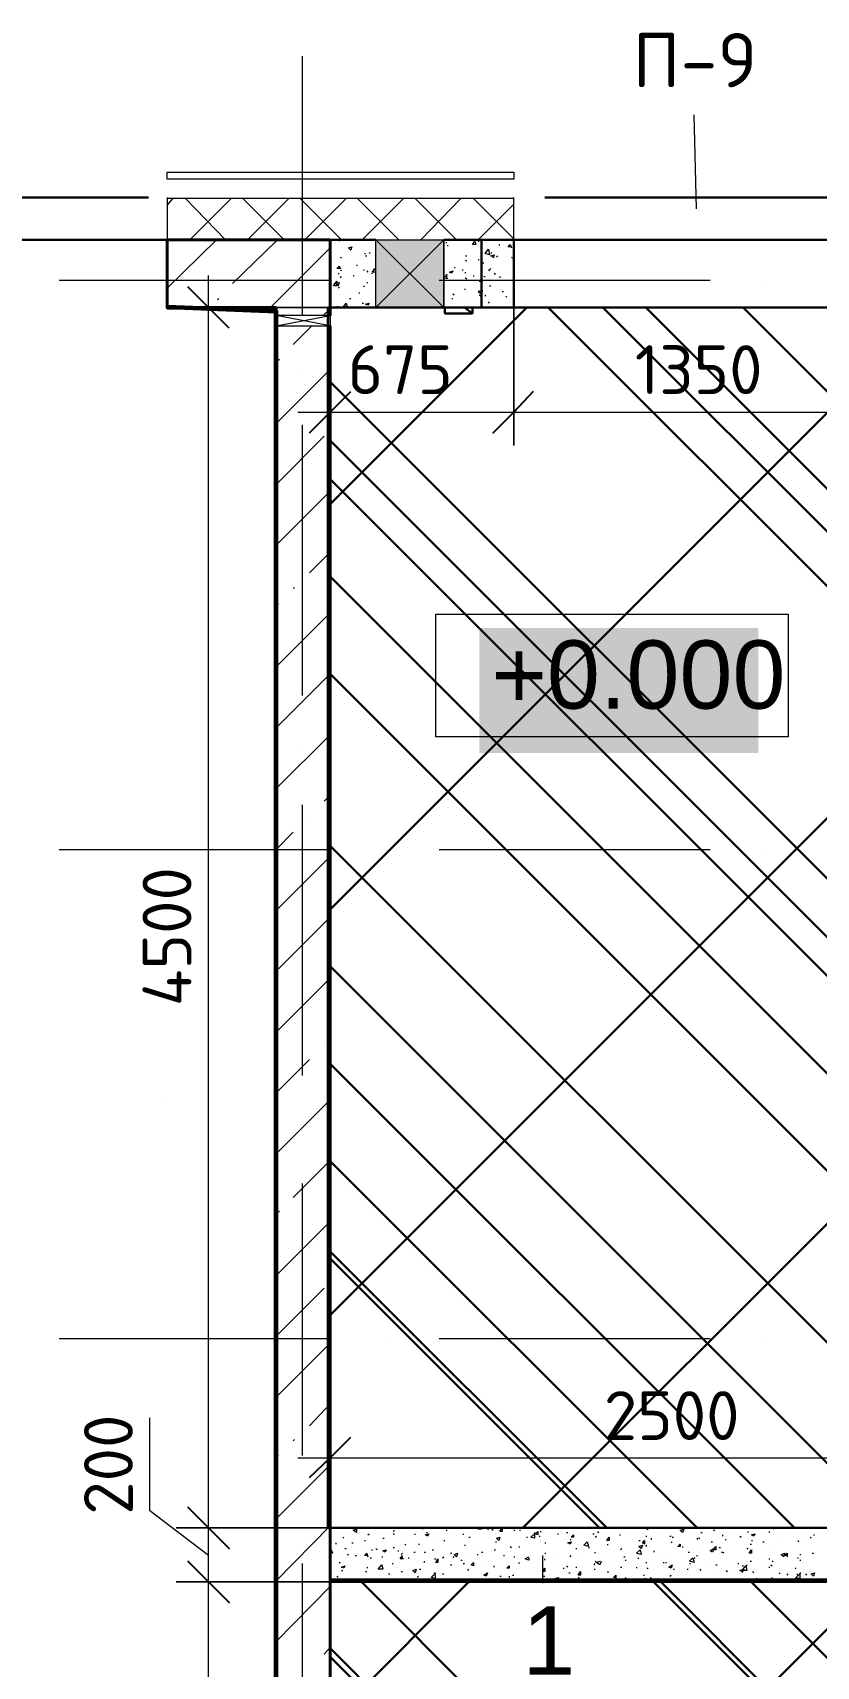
# Model space of a CAD drawing. Header units: millimetres. Extents: x -84737 to 172119, y -43083 to 59399.
# Drawn here: x 38410 to 41299, y 51668 to 57692 of the extents above; entities that cross this region are included whole.
import ezdxf

# ---------------------------------------------------------------- set-up
doc = ezdxf.new("R2010")
doc.units = ezdxf.units.MM
for name, color, linetype, lineweight in [('17) Краска СТ-3.1 стена', 6, 'Continuous', 60), ('19) Краска ПТ-5 потолок', 161, 'Continuous', 30), ('20) Шпакл. баз. фин Стена', 40, 'Continuous', 60), ('22) Шпакл. баз. фин. Потолок', 102, 'Continuous', 30), ('3) Плинутс ПЛ-1', 6, 'Continuous', 30)]:
    doc.layers.add(name, color=color, linetype=linetype, lineweight=lineweight)
for name, color, linetype in [('PDF _Аннотации', 7, 'Continuous'), ('PDF _Марки', 7, 'Continuous'), ('PDF _Обобщенные модели', 7, 'Continuous'), ('PDF _Обозначения', 7, 'Continuous'), ('PDF _Окна', 7, 'Continuous'), ('PDF _Оси', 7, 'Continuous'), ('PDF _Размеры-100', 7, 'Continuous'), ('PDF _Стены', 7, 'Continuous'), ('PDF _Текст', 7, 'Continuous'), ('PDF _Элементы узлов', 7, 'Continuous')]:
    doc.layers.add(name, color=color, linetype=linetype)
doc.layers.add('PDF _Высотные отметки', color=7, linetype='Continuous', true_color=0xffffff)
doc.styles.add('PDF GOSTCommon', font='arial.ttf')
doc.styles.add('PDF ISOCPEUR', font='isocpeur.ttf')

msp = doc.modelspace()

# ---------------------------------------------------------------- hatches: boundary and pattern name
at = {"layer": '19) Краска ПТ-5 потолок'}
h = msp.add_hatch(dxfattribs=at)
h.set_pattern_fill('ANSI34', color=256, scale=80, angle=90)
h.paths.add_polyline_path([(39497.7, 52178.3), (42007.8, 52178.3), (42007.8, 56678.2), (39497.7, 56678.2)])
h = msp.add_hatch(dxfattribs=at)
h.set_pattern_fill('ANSI34', color=256, scale=80, angle=90)
h.paths.add_polyline_path([(39506, 49977), (41974, 49977), (41974, 51987.8), (39506, 51987.8)])
at = {"layer": '22) Шпакл. баз. фин. Потолок'}
h = msp.add_hatch(dxfattribs=at)
h.set_pattern_fill('ANSI37', color=256, scale=333)
h.paths.add_polyline_path([(39497.7, 52178.3), (42007.8, 52178.3), (42007.8, 56678.2), (39497.7, 56678.2)])
h = msp.add_hatch(dxfattribs=at)
h.set_pattern_fill('ANSI37', color=256, scale=333)
h.paths.add_polyline_path([(39506, 49977), (41974, 49977), (41974, 51987.8), (39506, 51987.8)])

# ---------------------------------------------------------------- linework, layer by layer
at = {"layer": '17) Краска СТ-3.1 стена'}
msp.add_lwpolyline([(38456.2, 47280.5), (39307, 47280.5), (39307, 56663.3), (38938.8, 56678.2), (38904.9, 56678.2)], dxfattribs=at)
at = {"layer": '19) Краска ПТ-5 потолок'}
for points in [[(39497.7, 52178.3), (42007.8, 52178.3), (42007.8, 56678.2), (39497.7, 56678.2)], [(39506, 49977), (41974, 49977), (41974, 51987.8), (39506, 51987.8)]]:
    msp.add_lwpolyline(points, close=True, dxfattribs=at)
at = {"layer": '20) Шпакл. баз. фин Стена'}
msp.add_lwpolyline([(38456.2, 47280.5), (39307, 47280.5), (39307, 56663.3), (38938.8, 56678.2), (38904.9, 56678.2)], dxfattribs=at)
at = {"layer": '3) Плинутс ПЛ-1'}
msp.add_lwpolyline([(38456.2, 47280.5), (39307, 47280.5), (39307, 56663.3), (38938.8, 56678.2), (38904.9, 56678.2)], dxfattribs=at)
at = {"layer": 'PDF _Аннотации', "lineweight": 9}
msp.add_lwpolyline([(39895.5, 55094.9), (39895.5, 55547.9), (41195.1, 55547.9), (41195.1, 55094.9)], close=True, dxfattribs=at)
at = {"layer": 'PDF _Высотные отметки', "transparency": 33554559}
for points in [[(40056.3, 55497.1), (40056.3, 55035.7), (41085, 55497.1)], [(40056.3, 55035.7), (41085, 55497.1), (41085, 55035.7)]]:
    msp.add_solid(points, dxfattribs=at)
at = {"layer": 'PDF _Марки', "lineweight": 9}
for points in [[(40856.4, 57042.2), (40847.9, 57389.3)], [(40289.1, 52076.7), (40289.1, 51975.1)]]:
    msp.add_lwpolyline(points, dxfattribs=at)
at = {"layer": 'PDF _Обобщенные модели', "lineweight": 30}
msp.add_lwpolyline([(40030.9, 56678.2), (40030.9, 56657), (39929.3, 56657), (39929.3, 56678.2), (39929.3, 56657), (40030.9, 56657)], close=True, dxfattribs=at)
msp.add_lwpolyline([(40001.3, 56678.2), (40030.9, 56657)], dxfattribs=at)
at = {"layer": 'PDF _Обозначения', "lineweight": 9}
msp.add_lwpolyline([(38888, 53761.5), (38888, 53761.5)], dxfattribs=at)
at = {"layer": 'PDF _Окна', "color": 8, "true_color": 0x808080, "transparency": 33554559}
for points in [[(39675.3, 56678.2), (39925.1, 56678.2), (39675.3, 56927.9)], [(39925.1, 56678.2), (39675.3, 56927.9), (39925.1, 56927.9)]]:
    msp.add_solid(points, dxfattribs=at)
at = {"layer": 'PDF _Оси', "lineweight": 9}
for points in [[(39404.4, 56648.5), (39404.4, 57605.2)], [(38507, 56779.7), (39506, 56779.7)], [(39705, 56779.7), (39705, 56779.7)], [(39908.2, 56779.7), (40907.2, 56779.7)], [(41106.2, 56779.7), (41106.2, 56779.7)], [(39404.4, 56445.3), (39404.4, 56445.3)], [(39404.4, 55247.3), (39404.4, 56246.4)], [(39404.4, 55048.4), (39404.4, 55048.4)], [(39404.4, 53846.1), (39404.4, 54845.2)], [(38507, 54680.1), (39506, 54680.1)], [(39705, 54680.1), (39705, 54680.1)], [(39908.2, 54680.1), (40907.2, 54680.1)], [(41106.2, 54680.1), (41106.2, 54680.1)], [(39404.4, 53647.2), (39404.4, 53647.2)], [(39404.4, 52445), (39404.4, 53448.2)], [(38507, 52876.7), (39506, 52876.7)], [(39705, 52876.7), (39705, 52876.7)], [(39908.2, 52876.7), (40907.2, 52876.7)], [(41106.2, 52876.7), (41106.2, 52876.7)], [(39404.4, 52246), (39404.4, 52246)], [(39404.4, 51048), (39404.4, 52047)]]:
    msp.add_lwpolyline(points, dxfattribs=at)
at = {"layer": 'PDF _Размеры-100', "lineweight": 9}
for points in [[(39057.3, 49659.5), (39057.3, 49977), (39057.3, 51979.3), (39057.3, 52178.3), (39556.8, 52178.3), (38938.8, 52178.3), (39556.8, 52178.3), (39057.3, 52178.3), (39057.3, 56796.7)], [(39387.5, 56292.9), (40183.3, 56292.9), (41529.5, 56292.9), (42007.8, 56292.9), (42206.8, 56292.9), (42807.9, 56292.9), (45208.1, 56292.9), (46105.5, 56292.9), (47544.8, 56292.9), (47646.4, 56292.9), (47646.4, 56792.4), (47646.4, 56170.2), (47646.4, 56792.4), (47646.4, 56292.9), (50216, 56292.9)], [(39506, 56170.2), (39506, 56792.4), (39506, 56292.9)], [(38938.8, 56678.2), (39527.2, 56678.2), (39057.3, 56678.2)], [(39387.5, 52436.5), (42007.8, 52436.5), (42206.8, 52436.5), (42507.3, 52436.5), (42604.7, 52436.5), (42604.7, 52940.2), (42604.7, 52318), (42604.7, 52940.2), (42604.7, 52436.5), (45326.6, 52436.5)], [(39506, 52318), (39506, 52940.2), (39506, 52436.5)], [(39057.3, 52076.7), (38841.4, 52241.8), (38841.4, 52584.7)]]:
    msp.add_lwpolyline(points, dxfattribs=at)
at = {"layer": 'PDF _Размеры-100', "lineweight": 25}
for points in [[(39133.5, 56602), (39057.3, 56678.2), (38981.1, 56754.3)], [(39429.8, 56216.7), (39506, 56292.9), (39582.2, 56369.1)], [(39429.8, 52364.5), (39506, 52436.5), (39582.2, 52512.7)]]:
    msp.add_lwpolyline(points, dxfattribs=at)
at = {"layer": 'PDF _Размеры-100', "lineweight": 9}
for points in [[(40183.3, 56292.9), (40183.3, 56792.4), (40183.3, 56170.2), (40183.3, 56792.4)], [(39057.3, 51979.3), (39556.8, 51979.3), (38938.8, 51979.3), (39556.8, 51979.3)]]:
    msp.add_lwpolyline(points, close=True, dxfattribs=at)
at = {"layer": 'PDF _Размеры-100', "lineweight": 25}
for points in [[(40255.3, 56369.1), (40183.3, 56292.9), (40107.1, 56216.7), (40183.3, 56292.9)], [(38981.1, 52254.5), (39057.3, 52178.3), (39133.5, 52102.1), (39057.3, 52178.3)], [(38981.1, 52055.5), (39057.3, 51979.3), (39133.5, 51903.1), (39057.3, 51979.3)]]:
    msp.add_lwpolyline(points, close=True, dxfattribs=at)
at = {"layer": 'PDF _Стены', "lineweight": 18}
msp.add_lwpolyline([(38904.9, 57152.3), (38904.9, 57177.7), (40183.3, 57177.7), (40183.3, 57152.3)], close=True, dxfattribs=at)
at = {"layer": 'PDF _Стены', "lineweight": 30}
for points in [[(37275.1, 57084.5), (38837.2, 57084.5)], [(40297.6, 57084.5), (41415.2, 57084.5)], [(38904.9, 56927.9), (37207.4, 56927.9)], [(39506, 56927.9), (39675.3, 56927.9)], [(39925.1, 56678.2), (40183.3, 56678.2), (40183.3, 56927.9), (41906.2, 56927.9), (41906.2, 56678.2), (41529.5, 56678.2), (41529.5, 56927.9)], [(40183.3, 56927.9), (39925.1, 56927.9)], [(40064.8, 56927.9), (40064.8, 56678.2)], [(39506, 56678.2), (39675.3, 56678.2)], [(39506, 51979.3), (42007.8, 51979.3), (42007.8, 50679.7), (42206.8, 50679.7), (42206.8, 53926.6), (42007.8, 53926.6), (42007.8, 52178.3), (39506, 52178.3)]]:
    msp.add_lwpolyline(points, dxfattribs=at)
at = {"layer": 'PDF _Стены', "lineweight": 18}
for points in [[(38904.9, 57084.5), (38904.9, 56927.9)], [(40183.3, 57080.3), (38904.9, 57080.3)], [(40183.3, 56927.9), (40183.3, 57084.5)]]:
    msp.add_lwpolyline(points, dxfattribs=at)
at = {"layer": 'PDF _Стены', "lineweight": 9}
for points in [[(38904.9, 57054.9), (38926.1, 57080.3)], [(39120.8, 56927.9), (38972.6, 57080.3)], [(38989.6, 56927.9), (39142, 57080.3)], [(39336.7, 56927.9), (39184.3, 57080.3)], [(39201.2, 56927.9), (39353.6, 57080.3)], [(39548.3, 56927.9), (39395.9, 57080.3)], [(39412.9, 56927.9), (39565.3, 57080.3)], [(39760, 56927.9), (39607.6, 57080.3)], [(39624.5, 56927.9), (39776.9, 57080.3)], [(39971.7, 56927.9), (39819.3, 57080.3)], [(39840.4, 56927.9), (39988.6, 57080.3)], [(40183.3, 56932.1), (40035.2, 57080.3)], [(40052.1, 56927.9), (40183.3, 57059.1)], [(38909.1, 56927.9), (38904.9, 56932.1)], [(38904.9, 56750.1), (39086.9, 56927.9)], [(39146.2, 56767), (39307, 56923.7), (39311.3, 56927.9)], [(39539.9, 56923.7), (39544.1, 56927.9)], [(39641.5, 56927.9), (39641.5, 56927.9)], [(40009.8, 56927.9), (40009.8, 56927.9)], [(39285.9, 56678.2), (39307, 56699.3), (39506, 56898.3)], [(39527.2, 56919.4), (39527.2, 56919.4)], [(39539.9, 56864.4), (39539.9, 56864.4)], [(39544.1, 56864.4), (39548.3, 56860.2)], [(39594.9, 56864.4), (39594.9, 56864.4)], [(39633, 56877.1), (39637.2, 56877.1)], [(39637.2, 56868.6), (39641.5, 56868.6)], [(39649.9, 56881.3), (39654.2, 56877.1)], [(39933.6, 56919.4), (39933.6, 56915.2)], [(39937.8, 56906.7), (39942, 56906.7)], [(40005.5, 56868.6), (40009.8, 56868.6)], [(40030.9, 56915.2), (40035.2, 56911)], [(40052.1, 56923.7), (40056.3, 56923.7)], [(40098.7, 56877.1), (40102.9, 56881.3)], [(40107.1, 56864.4), (40098.7, 56868.6), (40111.4, 56872.9), (40107.1, 56860.2)], [(40119.8, 56864.4), (40124.1, 56868.6)], [(40128.3, 56911), (40132.5, 56906.7)], [(40174.9, 56902.5), (40162.2, 56902.5), (40170.6, 56911), (40174.9, 56898.3)], [(40174.9, 56864.4), (40179.1, 56860.2)], [(39506, 56839), (39510.2, 56839)], [(39535.6, 56800.9), (39539.9, 56805.1)], [(39544.1, 56817.8), (39548.3, 56813.6)], [(39603.4, 56834.8), (39607.6, 56834.8)], [(39628.8, 56817.8), (39633, 56817.8)], [(39641.5, 56813.6), (39645.7, 56809.4)], [(39658.4, 56805.1), (39662.6, 56805.1)], [(39963.2, 56826.3), (39967.4, 56826.3)], [(39992.8, 56817.8), (39997.1, 56817.8)], [(40005.5, 56851.7), (40009.8, 56851.7)], [(40005.5, 56805.1), (40005.5, 56809.4)], [(40052.1, 56855.9), (40056.3, 56855.9)], [(40069, 56843.2), (40073.3, 56843.2)], [(40090.2, 56817.8), (40094.4, 56813.6)], [(40094.4, 56817.8), (40098.7, 56822.1)], [(40111.4, 56805.1), (40115.6, 56800.9)], [(39535.6, 56754.3), (39539.9, 56750.1)], [(39544.1, 56788.2), (39548.3, 56792.4)], [(39590.7, 56796.7), (39594.9, 56796.7)], [(39628.8, 56754.3), (39633, 56758.6)], [(39641.5, 56771.3), (39645.7, 56771.3)], [(39933.6, 56800.9), (39937.8, 56796.7)], [(39959, 56779.7), (39963.2, 56779.7)], [(40001.3, 56745.9), (40005.5, 56745.9)], [(40005.5, 56788.2), (40009.8, 56784)], [(40005.5, 56784), (40005.5, 56784)], [(40035.2, 56796.7), (40035.2, 56792.4)], [(40073.3, 56792.4), (40077.5, 56792.4)], [(40094.4, 56758.6), (40098.7, 56758.6)], [(40132.5, 56792.4), (40132.5, 56788.2)], [(39091.2, 56707.8), (39095.4, 56712)], [(39535.6, 56741.6), (39535.6, 56741.6)], [(39544.1, 56724.7), (39544.1, 56724.7)], [(39569.5, 56741.6), (39569.5, 56741.6)], [(39578, 56712), (39582.2, 56712)], [(39611.8, 56733.2), (39616.1, 56733.2)], [(39624.5, 56695.1), (39628.8, 56695.1)], [(39666.9, 56737.4), (39666.9, 56737.4)], [(39954.7, 56712), (39959, 56712)], [(39959, 56728.9), (39963.2, 56724.7)], [(39971.7, 56703.5), (39971.7, 56703.5)], [(40001.3, 56686.6), (40001.3, 56686.6)], [(40026.7, 56720.5), (40026.7, 56720.5)], [(40064.8, 56741.6), (40052.1, 56737.4), (40064.8, 56728.9), (40064.8, 56737.4), (40069, 56741.6)], [(40056.3, 56724.7), (40060.6, 56720.5)], [(40064.8, 56741.6), (40064.8, 56741.6)], [(40077.5, 56724.7), (40077.5, 56720.5)], [(40090.2, 56695.1), (40094.4, 56699.3)], [(40141, 56737.4), (40145.2, 56737.4)], [(40153.7, 56720.5), (40157.9, 56716.2)], [(39480.6, 56648.5), (39506, 56673.9)], [(39531.4, 56682.4), (39535.6, 56682.4)], [(40111.4, 56678.2), (40115.6, 56682.4), (40115.6, 56678.2)], [(39370.5, 56542.7), (39438.3, 56610.4)], [(39307, 56250.6), (39506, 56449.6)], [(39315.5, 56483.4), (39319.7, 56487.7)], [(39307, 56026.2), (39484.8, 56204)], [(39307, 55801.9), (39506, 56000.8)], [(39429.8, 55700.3), (39506, 55776.5)], [(39370.5, 55645.3), (39374.8, 55645.3)], [(39307, 55577.5), (39315.5, 55586)], [(39307, 55353.2), (39506, 55552.1)], [(39307, 55128.8), (39506, 55327.8)], [(39307, 54904.4), (39506, 55103.4)], [(39484.8, 54857.9), (39506, 54879)], [(39429.8, 54802.8), (39429.8, 54802.8)], [(39307, 54680.1), (39370.5, 54743.6)], [(39307, 54455.7), (39506, 54654.7)], [(39315.5, 54239.8), (39506, 54430.3)], [(39307, 54007), (39506, 54206)], [(39484.8, 53960.4), (39484.8, 53960.4)], [(39307, 53782.7), (39429.8, 53905.4)], [(39307, 53558.3), (39506, 53757.3)], [(39370.5, 53397.4), (39506, 53532.9)], [(39315.5, 53342.4), (39319.7, 53346.6)], [(39307, 53109.6), (39506, 53308.5)], [(39307, 52885.2), (39484.8, 53063)], [(39307, 52660.9), (39506, 52859.8)], [(39429.8, 52555), (39506, 52635.5)], [(39370.5, 52500), (39374.8, 52504.2)], [(39307, 52436.5), (39315.5, 52445)], [(39307, 52212.1), (39506, 52411.1)], [(39307, 51983.5), (39506, 52186.7)], [(39738.8, 52165.6), (39743.1, 52169.8)], [(39844.7, 52178.3), (39848.9, 52174)], [(39933.6, 52169.8), (39937.8, 52169.8)], [(39988.6, 52178.3), (39988.6, 52178.3)], [(40005.5, 52178.3), (40009.8, 52178.3)], [(40009.8, 52178.3), (40009.8, 52178.3)], [(40064.8, 52178.3), (40064.8, 52174), (40052.1, 52174), (40052.1, 52178.3)], [(40086, 52174), (40090.2, 52174)], [(40102.9, 52174), (40107.1, 52169.8)], [(40183.3, 52169.8), (40187.6, 52169.8)], [(40204.5, 52169.8), (40208.7, 52169.8)], [(40280.7, 52165.6), (40284.9, 52165.6)], [(40462.7, 52174), (40462.7, 52174)], [(40492.3, 52165.6), (40496.6, 52161.3)], [(40543.1, 52178.3), (40543.1, 52178.3)], [(40543.1, 52178.3), (40543.1, 52178.3)], [(40674.4, 52174), (40678.6, 52174)], [(40919.9, 52169.8), (40924.1, 52169.8)], [(40987.6, 52178.3), (40991.9, 52178.3)], [(41046.9, 52161.3), (41046.9, 52165.6)], [(41123.1, 52165.6), (41127.3, 52161.3)], [(41140, 52174), (41144.3, 52178.3)], [(39527.2, 52123.2), (39527.2, 52119)], [(39552.6, 52140.2), (39556.8, 52144.4)], [(39586.4, 52123.2), (39590.7, 52123.2)], [(39633, 52140.2), (39633, 52140.2)], [(39633, 52131.7), (39637.2, 52131.7)], [(39645.7, 52152.9), (39649.9, 52157.1)], [(39700.7, 52140.2), (39705, 52140.2)], [(39738.8, 52157.1), (39743.1, 52157.1)], [(39738.8, 52106.3), (39743.1, 52106.3)], [(39781.2, 52119), (39785.4, 52114.8)], [(39819.3, 52152.9), (39819.3, 52157.1)], [(39832, 52119), (39836.2, 52119)], [(39861.6, 52161.3), (39865.8, 52161.3)], [(39891.2, 52135.9), (39891.2, 52135.9)], [(39925.1, 52131.7), (39929.3, 52131.7)], [(39997.1, 52157.1), (39997.1, 52152.9)], [(40001.3, 52114.8), (40005.5, 52114.8)], [(40018.2, 52144.4), (40022.5, 52144.4)], [(40047.9, 52119), (40047.9, 52119)], [(40115.6, 52157.1), (40115.6, 52157.1)], [(40115.6, 52127.5), (40119.8, 52127.5)], [(40170.6, 52110.5), (40174.9, 52106.3)], [(40204.5, 52106.3), (40204.5, 52110.5)], [(40229.9, 52144.4), (40234.1, 52144.4)], [(40259.5, 52161.3), (40259.5, 52140.2), (40246.8, 52144.4), (40259.5, 52157.1)], [(40276.4, 52148.6), (40280.7, 52148.6)], [(40280.7, 52127.5), (40280.7, 52127.5)], [(40297.6, 52123.2), (40301.8, 52123.2)], [(40344.2, 52157.1), (40348.4, 52157.1)], [(40378, 52161.3), (40382.3, 52161.3)], [(40386.5, 52144.4), (40386.5, 52144.4)], [(40390.7, 52135.9), (40395, 52135.9)], [(40458.5, 52106.3), (40462.7, 52106.3)], [(40475.4, 52157.1), (40479.6, 52157.1)], [(40483.9, 52144.4), (40488.1, 52148.6)], [(40530.4, 52114.8), (40530.4, 52119)], [(40572.8, 52152.9), (40577, 52152.9)], [(40581.2, 52161.3), (40581.2, 52161.3)], [(40644.7, 52131.7), (40649, 52131.7)], [(40670.1, 52148.6), (40674.4, 52148.6)], [(40670.1, 52110.5), (40674.4, 52114.8)], [(40691.3, 52135.9), (40691.3, 52140.2)], [(40759, 52148.6), (40763.3, 52148.6)], [(40763.3, 52123.2), (40767.5, 52127.5)], [(40767.5, 52144.4), (40771.7, 52144.4)], [(40805.6, 52110.5), (40805.6, 52106.3)], [(40860.6, 52135.9), (40860.6, 52140.2)], [(40864.9, 52140.2), (40869.1, 52140.2)], [(40873.3, 52161.3), (40877.6, 52161.3)], [(40911.4, 52127.5), (40915.7, 52127.5)], [(40941.1, 52106.3), (40945.3, 52106.3)], [(40953.8, 52148.6), (40953.8, 52152.9)], [(40962.2, 52135.9), (40966.5, 52135.9)], [(41017.3, 52148.6), (41021.5, 52144.4)], [(41055.4, 52119), (41059.6, 52119)], [(41059.6, 52131.7), (41063.8, 52131.7)], [(41063.8, 52106.3), (41063.8, 52106.3)], [(41101.9, 52127.5), (41106.2, 52127.5)], [(41140, 52114.8), (41140, 52114.8)], [(41161.2, 52127.5), (41161.2, 52127.5)], [(41169.7, 52123.2), (41169.7, 52123.2)], [(41173.9, 52135.9), (41173.9, 52135.9)], [(41233.1, 52127.5), (41233.1, 52131.7)], [(41258.5, 52123.2), (41258.5, 52123.2)], [(41275.5, 52144.4), (41279.7, 52140.2)], [(41288.2, 52152.9), (41292.4, 52152.9)], [(39506, 52093.6), (39510.2, 52097.8), (39514.5, 52085.1), (39506, 52085.1)], [(39539.9, 52051.3), (39544.1, 52051.3)], [(39552.6, 52080.9), (39552.6, 52080.9)], [(39561, 52102.1), (39565.3, 52102.1)], [(39569.5, 52080.9), (39573.7, 52080.9)], [(39586.4, 52059.7), (39586.4, 52059.7)], [(39599.1, 52076.7), (39603.4, 52076.7)], [(39645.7, 52076.7), (39633, 52076.7), (39641.5, 52085.1), (39645.7, 52072.4)], [(39645.7, 52093.6), (39645.7, 52093.6)], [(39654.2, 52068.2), (39658.4, 52068.2)], [(39658.4, 52097.8), (39662.6, 52097.8)], [(39675.3, 52102.1), (39679.6, 52097.8)], [(39696.5, 52072.4), (39700.7, 52072.4)], [(39734.6, 52047), (39738.8, 52047)], [(39755.8, 52093.6), (39760, 52093.6)], [(39776.9, 52064), (39764.2, 52064), (39772.7, 52076.7)], [(39768.5, 52080.9), (39772.7, 52085.1)], [(39772.7, 52064), (39772.7, 52072.4)], [(39793.9, 52068.2), (39798.1, 52068.2)], [(39815, 52089.4), (39819.3, 52089.4)], [(39832, 52059.7), (39832, 52059.7)], [(39853.1, 52089.4), (39857.4, 52089.4)], [(39853.1, 52055.5), (39853.1, 52051.3)], [(39882.8, 52097.8), (39887, 52097.8)], [(39891.2, 52064), (39895.5, 52064)], [(39920.9, 52068.2), (39925.1, 52072.4)], [(39950.5, 52085.1), (39954.7, 52085.1)], [(39959, 52072.4), (39963.2, 52072.4)], [(39988.6, 52059.7), (39992.8, 52059.7)], [(39997.1, 52047), (40001.3, 52047)], [(40018.2, 52085.1), (40018.2, 52085.1)], [(40047.9, 52080.9), (40052.1, 52080.9)], [(40064.8, 52089.4), (40069, 52089.4)], [(40069, 52055.5), (40069, 52055.5)], [(40090.2, 52055.5), (40090.2, 52055.5)], [(40111.4, 52097.8), (40115.6, 52097.8)], [(40145.2, 52076.7), (40149.5, 52076.7)], [(40183.3, 52072.4), (40187.6, 52072.4)], [(40187.6, 52051.3), (40187.6, 52051.3)], [(40200.3, 52047), (40204.5, 52051.3)], [(40238.4, 52068.2), (40238.4, 52059.7), (40225.7, 52064), (40238.4, 52072.4)], [(40229.9, 52076.7), (40229.9, 52076.7)], [(40246.8, 52072.4), (40246.8, 52072.4)], [(40284.9, 52047), (40284.9, 52047)], [(40297.6, 52085.1), (40301.8, 52085.1)], [(40297.6, 52059.7), (40297.6, 52064)], [(40344.2, 52068.2), (40344.2, 52068.2)], [(40390.7, 52072.4), (40395, 52076.7)], [(40411.9, 52102.1), (40416.1, 52102.1)], [(40441.5, 52064), (40441.5, 52064)], [(40479.6, 52042.8), (40483.9, 52047)], [(40483.9, 52085.1), (40483.9, 52089.4)], [(40483.9, 52055.5), (40488.1, 52051.3)], [(40505, 52055.5), (40500.8, 52042.8), (40488.1, 52051.3), (40500.8, 52055.5)], [(40538.9, 52059.7), (40538.9, 52059.7)], [(40577, 52097.8), (40581.2, 52102.1)], [(40589.7, 52072.4), (40593.9, 52072.4)], [(40593.9, 52059.7), (40598.2, 52059.7)], [(40636.3, 52055.5), (40636.3, 52055.5)], [(40640.5, 52064), (40644.7, 52068.2)], [(40670.1, 52051.3), (40674.4, 52051.3)], [(40699.8, 52093.6), (40699.8, 52089.4)], [(40712.5, 52076.7), (40712.5, 52076.7)], [(40733.6, 52051.3), (40737.9, 52051.3)], [(40742.1, 52051.3), (40746.3, 52051.3)], [(40763.3, 52064), (40763.3, 52064)], [(40826.8, 52089.4), (40831, 52089.4)], [(40831, 52047), (40835.2, 52047)], [(40847.9, 52068.2), (40852.2, 52068.2)], [(40856.4, 52076.7), (40860.6, 52076.7)], [(40873.3, 52097.8), (40873.3, 52097.8)], [(40919.9, 52097.8), (40915.7, 52089.4), (40907.2, 52093.6), (40919.9, 52102.1)], [(40949.5, 52089.4), (40953.8, 52089.4), (40958, 52085.1)], [(41008.8, 52047), (41013, 52047)], [(41042.7, 52102.1), (41046.9, 52102.1)], [(41055.4, 52055.5), (41059.6, 52055.5)], [(41123.1, 52064), (41127.3, 52064)], [(41135.8, 52055.5), (41140, 52055.5)], [(41190.8, 52076.7), (41182.4, 52076.7), (41190.8, 52085.1), (41190.8, 52072.4)], [(41228.9, 52068.2), (41233.1, 52068.2)], [(41237.4, 52080.9), (41241.6, 52080.9)], [(41237.4, 52059.7), (41241.6, 52059.7)], [(41283.9, 52085.1), (41288.2, 52085.1)], [(39527.2, 52008.9), (39527.2, 52008.9)], [(39531.4, 52000.5), (39535.6, 51996.2)], [(39535.6, 51987.8), (39539.9, 51987.8)], [(39548.3, 52021.6), (39552.6, 52021.6)], [(39607.6, 51996.2), (39607.6, 51996.2)], [(39624.5, 52004.7), (39624.5, 52004.7)], [(39637.2, 52017.4), (39641.5, 52017.4)], [(39641.5, 52030.1), (39645.7, 52034.3)], [(39721.9, 52008.9), (39726.1, 52008.9)], [(39721.9, 52000.5), (39721.9, 52000.5)], [(39734.6, 51983.5), (39738.8, 51987.8)], [(39747.3, 52034.3), (39747.3, 52034.3)], [(39768.5, 52017.4), (39772.7, 52017.4)], [(39819.3, 51996.2), (39819.3, 51996.2)], [(39827.7, 51996.2), (39832, 52000.5)], [(39836.2, 52025.9), (39840.4, 52025.9)], [(39895.5, 51992), (39878.5, 51996.2), (39895.5, 52013.2)], [(39895.5, 51996.2), (39891.2, 52013.2)], [(39916.6, 51992), (39916.6, 51992)], [(39920.9, 52008.9), (39925.1, 52008.9)], [(39950.5, 52042.8), (39954.7, 52042.8)], [(40014, 52021.6), (40018.2, 52025.9)], [(40014, 51987.8), (40018.2, 51987.8)], [(40111.4, 52034.3), (40111.4, 52038.6)], [(40132.5, 52000.5), (40136.8, 52000.5)], [(40166.4, 52000.5), (40166.4, 51996.2)], [(40179.1, 52004.7), (40183.3, 52004.7)], [(40200.3, 51987.8), (40200.3, 51987.8)], [(40251.1, 52013.2), (40251.1, 52013.2)], [(40272.2, 52017.4), (40272.2, 52017.4)], [(40293.4, 52000.5), (40297.6, 52000.5)], [(40344.2, 51987.8), (40335.7, 51992), (40348.4, 51996.2), (40344.2, 51983.5)], [(40365.3, 52030.1), (40369.6, 52030.1)], [(40378, 52038.6), (40382.3, 52034.3)], [(40382.3, 52042.8), (40382.3, 52042.8)], [(40386.5, 52013.2), (40390.7, 52013.2)], [(40411.9, 52034.3), (40416.1, 52034.3)], [(40420.4, 51996.2), (40424.6, 51996.2)], [(40479.6, 52038.6), (40479.6, 52038.6)], [(40479.6, 52025.9), (40483.9, 52025.9)], [(40530.4, 52017.4), (40530.4, 52013.2)], [(40547.4, 51987.8), (40551.6, 51987.8)], [(40560.1, 51996.2), (40551.6, 51996.2), (40560.1, 52004.7), (40560.1, 51992)], [(40577, 52038.6), (40577, 52038.6)], [(40577, 52034.3), (40581.2, 52034.3)], [(40593.9, 51992), (40598.2, 51996.2)], [(40636.3, 52034.3), (40636.3, 52030.1)], [(40661.7, 52004.7), (40665.9, 52004.7)], [(40665.9, 51992), (40670.1, 51992)], [(40674.4, 52030.1), (40678.6, 52030.1)], [(40691.3, 51992), (40691.3, 51983.5), (40682.8, 51983.5), (40691.3, 51996.2)], [(40759, 52000.5), (40763.3, 52004.7)], [(40771.7, 52025.9), (40776, 52025.9)], [(40780.2, 52017.4), (40780.2, 52017.4)], [(40809.8, 51987.8), (40814.1, 51983.5)], [(40822.5, 52025.9), (40826.8, 52025.9)], [(40856.4, 52017.4), (40856.4, 52017.4)], [(40869.1, 52025.9), (40873.3, 52021.6)], [(40894.5, 52034.3), (40894.5, 52034.3)], [(40919.9, 52004.7), (40919.9, 52004.7)], [(40928.4, 52042.8), (40932.6, 52042.8)], [(40949.5, 52030.1), (40949.5, 52030.1)], [(40966.5, 52021.6), (40970.7, 52017.4)], [(41025.7, 52017.4), (41017.3, 52021.6), (41030, 52025.9), (41025.7, 52013.2)], [(41025.7, 52038.6), (41030, 52038.6)], [(41025.7, 52025.9), (41025.7, 52021.6)], [(41042.7, 52038.6), (41042.7, 52042.8)], [(41063.8, 52017.4), (41068.1, 52013.2)], [(41076.5, 51992), (41080.8, 51992)], [(41123.1, 52034.3), (41127.3, 52034.3)], [(41131.6, 52042.8), (41135.8, 52038.6)], [(41135.8, 51992), (41135.8, 51996.2)], [(41161.2, 52013.2), (41165.4, 52008.9)], [(41190.8, 52004.7), (41195.1, 52008.9)], [(41220.5, 52030.1), (41224.7, 52030.1)], [(41228.9, 52004.7), (41228.9, 52008.9)], [(41237.4, 52013.2), (41241.6, 52013.2)], [(41258.5, 52008.9), (41262.8, 52004.7)], [(39307, 51759.2), (39506, 51962.4)], [(40018.2, 51983.5), (40022.5, 51983.5)], [(40056.3, 51983.5), (40060.6, 51979.3)], [(40086, 51979.3), (40090.2, 51979.3)], [(40090.2, 51979.3), (40090.2, 51979.3)], [(40111.4, 51983.5), (40115.6, 51983.5)], [(40208.7, 51979.3), (40213, 51979.3)], [(40314.5, 51979.3), (40314.5, 51979.3)], [(40577, 51979.3), (40577, 51979.3)], [(40602.4, 51979.3), (40610.9, 51983.5), (40610.9, 51979.3)], [(40818.3, 51979.3), (40822.5, 51983.5), (40822.5, 51979.3)], [(41004.6, 51983.5), (41008.8, 51983.5)], [(41038.4, 51979.3), (41042.7, 51979.3)], [(39484.8, 51712.6), (39506, 51738)]]:
    msp.add_lwpolyline(points, dxfattribs=at)
at = {"layer": 'PDF _Стены', "lineweight": 40}
for points in [[(39506, 56648.5), (39506, 56927.9), (38904.9, 56927.9), (38904.9, 56678.2), (39307, 56678.2), (39307, 56648.5)], [(38456.2, 47200), (38456.2, 47077.3), (39506, 47077.3), (39506, 56610.4)], [(39307, 56610.4), (39307, 47280.5), (38456.2, 47280.5)]]:
    msp.add_lwpolyline(points, dxfattribs=at)
at = {"layer": 'PDF _Стены', "lineweight": 9}
for points in [[(39586.4, 56902.5), (39582.2, 56889.8), (39573.7, 56898.3)], [(40039.4, 56923.7), (40043.6, 56911), (40030.9, 56911)], [(40094.4, 56872.9), (40077.5, 56877.1), (40090.2, 56894)], [(39539.9, 56830.5), (39544.1, 56822.1), (39531.4, 56822.1)], [(39671.1, 56822.1), (39675.3, 56809.4), (39662.6, 56809.4)], [(39959, 56813.6), (39954.7, 56805.1), (39946.3, 56809.4)], [(39518.7, 56758.6), (39531.4, 56775.5), (39531.4, 56758.6)], [(39539.9, 56771.3), (39535.6, 56758.6), (39527.2, 56767)], [(39933.6, 56796.7), (39937.8, 56784), (39925.1, 56788.2)], [(40064.8, 56784), (40056.3, 56775.5), (40064.8, 56775.5), (40069, 56775.5), (40064.8, 56779.7)], [(39565.3, 56695.1), (39569.5, 56682.4), (39556.8, 56682.4)], [(39649.9, 56695.1), (39645.7, 56686.6), (39637.2, 56690.9)], [(39603.4, 52174), (39603.4, 52161.3), (39590.7, 52169.8)], [(40141, 52178.3), (40141, 52165.6), (40132.5, 52165.6)], [(40272.2, 52165.6), (40272.2, 52152.9), (40263.7, 52157.1)], [(40809.8, 52174), (40805.6, 52161.3), (40797.1, 52169.8)], [(39870.1, 52157.1), (39865.8, 52148.6), (39857.4, 52152.9)], [(40132.5, 52144.4), (40128.3, 52131.7), (40119.8, 52140.2)], [(40395, 52127.5), (40390.7, 52119), (40382.3, 52123.2)], [(40403.4, 52152.9), (40403.4, 52144.4), (40395, 52144.4)], [(40458.5, 52110.5), (40441.5, 52114.8), (40454.2, 52127.5)], [(40534.7, 52144.4), (40534.7, 52131.7), (40526.2, 52131.7)], [(40657.4, 52114.8), (40653.2, 52102.1), (40644.7, 52110.5)], [(40665.9, 52131.7), (40665.9, 52119), (40657.4, 52123.2)], [(40797.1, 52119), (40797.1, 52110.5), (40788.7, 52110.5)], [(40928.4, 52110.5), (40928.4, 52097.8), (40919.9, 52097.8)], [(41072.3, 52157.1), (41068.1, 52148.6), (41059.6, 52152.9)], [(39713.4, 52097.8), (39709.2, 52089.4), (39700.7, 52093.6)], [(39903.9, 52064), (39903.9, 52051.3), (39895.5, 52051.3)], [(39975.9, 52085.1), (39971.7, 52072.4), (39963.2, 52080.9)], [(40035.2, 52051.3), (40035.2, 52038.6), (40026.7, 52042.8)], [(40653.2, 52080.9), (40636.3, 52085.1), (40649, 52097.8)], [(40847.9, 52051.3), (40831, 52055.5), (40843.7, 52068.2)], [(41059.6, 52097.8), (41059.6, 52085.1), (41051.1, 52085.1)], [(41182.4, 52085.1), (41178.1, 52072.4), (41169.7, 52080.9)], [(39561, 52038.6), (39556.8, 52030.1), (39548.3, 52034.3)], [(39700.7, 52025.9), (39683.8, 52025.9), (39696.5, 52042.8)], [(39823.5, 52025.9), (39819.3, 52013.2), (39810.8, 52021.6)], [(40086, 52013.2), (40081.7, 52000.5), (40073.3, 52004.7)], [(40166.4, 52038.6), (40166.4, 52030.1), (40157.9, 52030.1)], [(40297.6, 52030.1), (40297.6, 52017.4), (40289.1, 52017.4)], [(40428.8, 52017.4), (40428.8, 52004.7), (40420.4, 52004.7)], [(40767.5, 52042.8), (40763.3, 52030.1), (40754.8, 52034.3)], [(41042.7, 52021.6), (41025.7, 52021.6), (41038.4, 52038.6)], [(41237.4, 51992), (41220.5, 51992), (41237.4, 52008.9)], [(41292.4, 52013.2), (41288.2, 52000.5), (41279.7, 52008.9)]]:
    msp.add_lwpolyline(points, close=True, dxfattribs=at)
at = {"layer": 'PDF _Элементы узлов', "lineweight": 9}
msp.add_lwpolyline([(39925.1, 56927.9), (39925.1, 56678.2), (39675.3, 56678.2), (39675.3, 56927.9), (39925.1, 56678.2), (39925.1, 56927.9), (39675.3, 56678.2), (39675.3, 56927.9)], close=True, dxfattribs=at)
at = {"layer": 'PDF _Элементы узлов', "lineweight": 18}
msp.add_lwpolyline([(39307, 56610.4), (39506, 56610.4), (39506, 56648.5), (39307, 56648.5)], close=True, dxfattribs=at)
at = {"layer": 'PDF _Элементы узлов', "lineweight": 9}
for points in [[(39307, 56610.4), (39506, 56648.5)], [(39506, 56610.4), (39307, 56648.5)]]:
    msp.add_lwpolyline(points, dxfattribs=at)

# ---------------------------------------------------------------- texts
at = {"layer": 'PDF _Текст', "attachment_point": 4}
for s, insert, char_height, style in [('П-9', (40621, 57590.6), 200, 'PDF ISOCPEUR'), ('675', (39571.1, 56449.3), 180, 'PDF ISOCPEUR'), ('1350', (40629.5, 56449.3), 180, 'PDF ISOCPEUR'), ('+0.000', (40100.3, 55323.4), 251.59, 'PDF GOSTCommon'), ('2500', (40515.2, 52592.7), 180, 'PDF ISOCPEUR'), ('1', (40214.6, 51763.2), 251.6, 'PDF GOSTCommon')]:
    msp.add_mtext(s, dxfattribs=dict(at, insert=insert, char_height=char_height, style=style))
at = {"layer": 'PDF _Текст', "char_height": 180, "attachment_point": 4, "rotation": 90, "style": 'PDF ISOCPEUR'}
for s, insert in [('4500', (38904.8, 54102.3)), ('200', (38688.9, 52227))]:
    msp.add_mtext(s, dxfattribs=dict(at, insert=insert))

doc.saveas('drawing.dxf')
